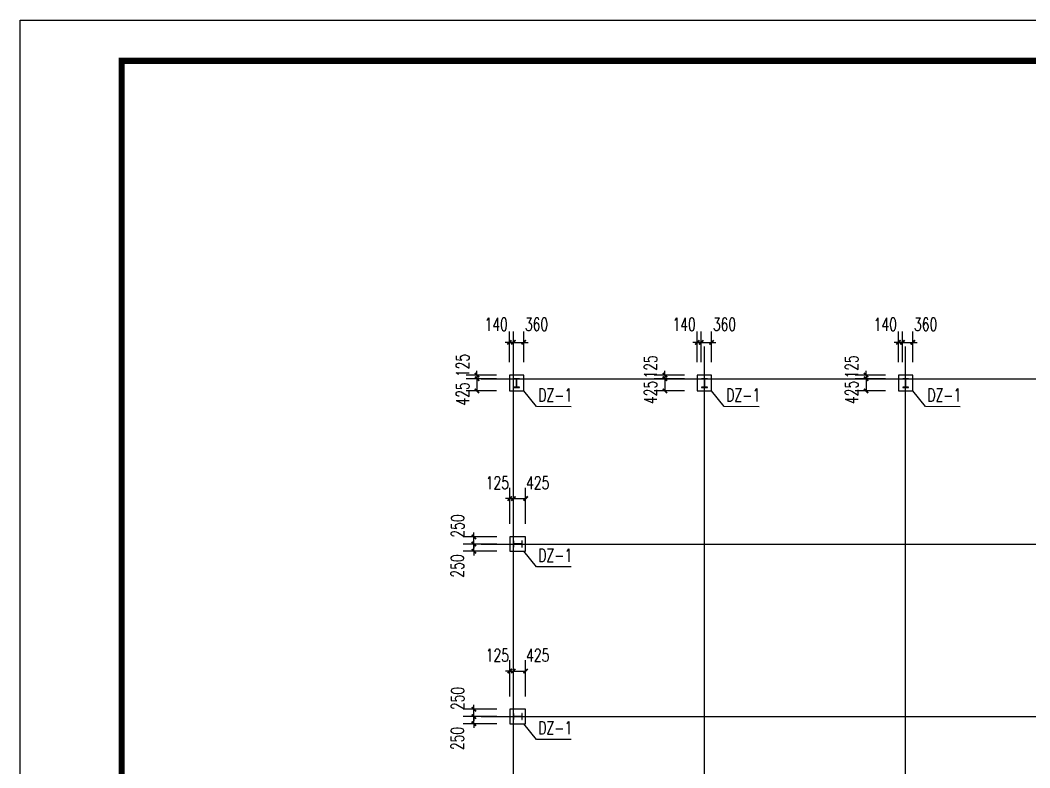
# Model space of a CAD drawing. Extents: x 180850 to 1400258, y 48356 to 327067.
# Drawn here: x 306909 to 342045, y 106350 to 132356 of the extents above; entities that cross this region are included whole.
import ezdxf

# ---------------------------------------------------------------- set-up
doc = ezdxf.new("R2010")
doc.units = 0
doc.header["$LTSCALE"] = 1000
for name, color, linetype in [('AXIS', 3, 'Continuous'), ('DOTE', 1, 'Continuous'), ('GZ', 50, 'Continuous'), ('PUB_TITLE', 4, 'Continuous'), ('YCX', 90, 'Continuous'), ('承台', 2, 'Continuous')]:
    doc.layers.add(name, color=color, linetype=linetype)
doc.styles.add('_TCH_DIM_T3', font='SIMPLEX', dxfattribs={"width": 0.705882, "bigfont": 'GBCBIG'})
doc.dimstyles.new('TCH_150_1', dxfattribs={"dimtxt": 446.25, "dimasz": 150, "dimexe": 375, "dimexo": 450, "dimgap": 189.375, "dimtad": 1, "dimdec": 0, "dimzin": 0, "dimdsep": 46, "dimtxsty": '_TCH_DIM_T3', "dimblk": 'ARCHTICK', "dimcen": 0.09, "dimclrd": 256, "dimclre": 256, "dimclrt": 7, "dimazin": 2, "dimtfac": 1, "dimtdec": 0, "dimtix": 1, "dimtmove": 2, "dimatfit": 3, "dimfxl": 1, "dimtolj": 1, "dimtzin": 0, "dimarcsym": 0})

# ---------------------------------------------------------------- blocks, each defined once
blk = doc.blocks.new('A$C33B20A31')
at = {"layer": 'GZ'}
for points in [[(10, 35200), (210, 35200), (210, 35210), (117, 35210), (113, 35215), (113, 35485), (117, 35490), (210, 35490), (210, 35500), (10, 35500), (10, 35490), (103, 35490), (107, 35486), (107, 35215), (103, 35210), (10, 35210), (10, 35200)], [(6550, 35200), (6750, 35200), (6750, 35210), (6657, 35210), (6653, 35215), (6653, 35485), (6657, 35490), (6750, 35490), (6750, 35500), (6550, 35500), (6550, 35490), (6643, 35490), (6647, 35486), (6647, 35215), (6643, 35210), (6550, 35210), (6550, 35200)], [(13550, 35200), (13750, 35200), (13750, 35210), (13657, 35210), (13653, 35215), (13653, 35485), (13657, 35490), (13750, 35490), (13750, 35500), (13550, 35500), (13550, 35490), (13643, 35490), (13647, 35486), (13647, 35215), (13643, 35210), (13550, 35210), (13550, 35200)], [(0, 29860), (0, 29640), (10, 29640), (10, 29743), (15, 29747), (285, 29747), (290, 29743), (290, 29640), (300, 29640), (300, 29860), (290, 29860), (290, 29757), (286, 29753), (15, 29753), (10, 29757), (10, 29860), (0, 29860)], [(0, 23860), (0, 23640), (10, 23640), (10, 23743), (15, 23747), (285, 23747), (290, 23743), (290, 23640), (300, 23640), (300, 23860), (290, 23860), (290, 23757), (286, 23753), (15, 23753), (10, 23757), (10, 23860), (0, 23860)]]:
    blk.add_lwpolyline(points, close=True, dxfattribs=at)
blk = doc.blocks.new('_ArchTick')
at = {"color": 0, "linetype": 'ByBlock', "const_width": 0.4}
blk.add_lwpolyline([(-0.5, -0.5), (0.5, 0.5)], dxfattribs=at)
blk = doc.blocks.new('*D1165')
at = {"layer": 'AXIS', "linetype": 'ByBlock', "lineweight": -2, "transparency": 16777216}
for p, q in [((323932, 120460), (323932, 121525)), ((324072, 120460), (324072, 121525)), ((323932, 121150), (323782, 121150)), ((323932, 121150), (324072, 121150)), ((324072, 121150), (324222, 121150))]:
    blk.add_line(p, q, dxfattribs=at)
at = {"layer": 'Defpoints', "color": 0, "linetype": 'ByBlock', "transparency": 16777216}
for p in [(324072, 121150), (323932, 120010), (324072, 120010)]:
    blk.add_point(p, dxfattribs=at)
at = {"layer": 'AXIS', "linetype": 'ByBlock', "lineweight": -2, "transparency": 16777216, "xscale": 150, "yscale": 150, "zscale": 150}
blk.add_blockref('_ArchTick', (323932, 121150), dxfattribs=at)
at = {"layer": 'AXIS', "linetype": 'ByBlock', "lineweight": -2, "transparency": 16777216, "xscale": 150, "yscale": 150, "zscale": 150, "rotation": 180}
blk.add_blockref('_ArchTick', (324072, 121150), dxfattribs=at)
at = {"layer": 'AXIS', "color": 7, "linetype": 'ByBlock', "transparency": 16777216, "insert": (323474, 121776), "char_height": 446.2, "attachment_point": 5, "style": '_TCH_DIM_T3'}
blk.add_mtext('\\A1;140', dxfattribs=at)
blk = doc.blocks.new('*D1166')
at = {"layer": 'AXIS', "linetype": 'ByBlock', "lineweight": -2, "transparency": 16777216}
for p, q in [((323482, 119885), (322431, 119885)), ((322806, 119885), (322806, 119460)), ((323482, 119460), (322431, 119460))]:
    blk.add_line(p, q, dxfattribs=at)
at = {"layer": 'Defpoints', "color": 0, "linetype": 'ByBlock', "transparency": 16777216}
for p in [(323932, 119885), (322806, 119460), (323932, 119460)]:
    blk.add_point(p, dxfattribs=at)
at = {"layer": 'AXIS', "linetype": 'ByBlock', "lineweight": -2, "transparency": 16777216, "xscale": 150, "yscale": 150, "zscale": 150}
for p, rotation in [((322806, 119885), 90), ((322806, 119460), 270)]:
    blk.add_blockref('_ArchTick', p, dxfattribs=dict(at, rotation=rotation))
at = {"layer": 'AXIS', "color": 7, "linetype": 'ByBlock', "transparency": 16777216, "insert": (322306, 119358), "char_height": 446.2, "attachment_point": 5, "rotation": 90, "style": '_TCH_DIM_T3'}
blk.add_mtext('\\A1;425', dxfattribs=at)
blk = doc.blocks.new('*D1167')
at = {"layer": 'AXIS', "linetype": 'ByBlock', "lineweight": -2, "transparency": 16777216}
for p, q in [((323482, 120010), (322431, 120010)), ((323482, 119885), (322431, 119885)), ((322806, 120010), (322806, 120160)), ((322806, 120010), (322806, 119885)), ((322806, 119885), (322806, 119735))]:
    blk.add_line(p, q, dxfattribs=at)
at = {"layer": 'Defpoints', "color": 0, "linetype": 'ByBlock', "transparency": 16777216}
for p in [(322806, 119885), (323932, 120010), (323932, 119885)]:
    blk.add_point(p, dxfattribs=at)
at = {"layer": 'AXIS', "linetype": 'ByBlock', "lineweight": -2, "transparency": 16777216, "xscale": 150, "yscale": 150, "zscale": 150}
for p, rotation in [((322806, 120010), 270), ((322806, 119885), 90)]:
    blk.add_blockref('_ArchTick', p, dxfattribs=dict(at, rotation=rotation))
at = {"layer": 'AXIS', "color": 7, "linetype": 'ByBlock', "transparency": 16777216, "insert": (322306, 120346), "char_height": 446.2, "attachment_point": 5, "rotation": 90, "style": '_TCH_DIM_T3'}
blk.add_mtext('\\A1;125', dxfattribs=at)
blk = doc.blocks.new('*D1168')
at = {"layer": 'AXIS', "linetype": 'ByBlock', "lineweight": -2, "transparency": 16777216}
for p, q in [((324072, 120460), (324072, 121525)), ((324432, 120455), (324432, 121525)), ((324072, 121150), (323922, 121150)), ((324072, 121150), (324432, 121150)), ((324432, 121150), (324582, 121150))]:
    blk.add_line(p, q, dxfattribs=at)
at = {"layer": 'Defpoints', "color": 0, "linetype": 'ByBlock', "transparency": 16777216}
for p in [(324432, 121150), (324072, 120010), (324432, 120005)]:
    blk.add_point(p, dxfattribs=at)
at = {"layer": 'AXIS', "linetype": 'ByBlock', "lineweight": -2, "transparency": 16777216, "xscale": 150, "yscale": 150, "zscale": 150}
blk.add_blockref('_ArchTick', (324072, 121150), dxfattribs=at)
at = {"layer": 'AXIS', "linetype": 'ByBlock', "lineweight": -2, "transparency": 16777216, "xscale": 150, "yscale": 150, "zscale": 150, "rotation": 180}
blk.add_blockref('_ArchTick', (324432, 121150), dxfattribs=at)
at = {"layer": 'AXIS', "color": 7, "linetype": 'ByBlock', "transparency": 16777216, "insert": (324879, 121776), "char_height": 446.2, "attachment_point": 5, "style": '_TCH_DIM_T3'}
blk.add_mtext('\\A1;360', dxfattribs=at)
blk = doc.blocks.new('*D1153')
at = {"layer": 'AXIS', "linetype": 'ByBlock', "lineweight": -2, "transparency": 16777216}
for p, q in [((323947, 114835), (323947, 116091)), ((324072, 114835), (324072, 116091)), ((323947, 115716), (323797, 115716)), ((323947, 115716), (324072, 115716)), ((324072, 115716), (324222, 115716))]:
    blk.add_line(p, q, dxfattribs=at)
at = {"layer": 'Defpoints', "color": 0, "linetype": 'ByBlock', "transparency": 16777216}
for p in [(324072, 115716), (323947, 114385), (324072, 114385)]:
    blk.add_point(p, dxfattribs=at)
at = {"layer": 'AXIS', "linetype": 'ByBlock', "lineweight": -2, "transparency": 16777216, "xscale": 150, "yscale": 150, "zscale": 150}
blk.add_blockref('_ArchTick', (323947, 115716), dxfattribs=at)
at = {"layer": 'AXIS', "linetype": 'ByBlock', "lineweight": -2, "transparency": 16777216, "xscale": 150, "yscale": 150, "zscale": 150, "rotation": 180}
blk.add_blockref('_ArchTick', (324072, 115716), dxfattribs=at)
at = {"layer": 'AXIS', "color": 7, "linetype": 'ByBlock', "transparency": 16777216, "insert": (323514, 116266), "char_height": 446.2, "attachment_point": 5, "style": '_TCH_DIM_T3'}
blk.add_mtext('\\A1;125', dxfattribs=at)
blk = doc.blocks.new('*D1154')
at = {"layer": 'AXIS', "linetype": 'ByBlock', "lineweight": -2, "transparency": 16777216}
for p, q in [((323497, 114385), (322323, 114385)), ((322698, 114385), (322698, 114535)), ((322698, 114135), (322698, 114385)), ((323497, 114135), (322323, 114135)), ((322698, 114135), (322698, 113985))]:
    blk.add_line(p, q, dxfattribs=at)
at = {"layer": 'Defpoints', "color": 0, "linetype": 'ByBlock', "transparency": 16777216}
for p in [(322698, 114385), (323947, 114385), (323947, 114135)]:
    blk.add_point(p, dxfattribs=at)
at = {"layer": 'AXIS', "linetype": 'ByBlock', "lineweight": -2, "transparency": 16777216, "xscale": 150, "yscale": 150, "zscale": 150}
for p, rotation in [((322698, 114385), 270), ((322698, 114135), 90)]:
    blk.add_blockref('_ArchTick', p, dxfattribs=dict(at, rotation=rotation))
at = {"layer": 'AXIS', "color": 7, "linetype": 'ByBlock', "transparency": 16777216, "insert": (322134, 114761), "char_height": 446.2, "attachment_point": 5, "rotation": 90, "style": '_TCH_DIM_T3'}
blk.add_mtext('\\A1;250', dxfattribs=at)
blk = doc.blocks.new('*D1155')
at = {"layer": 'AXIS', "linetype": 'ByBlock', "lineweight": -2, "transparency": 16777216}
for p, q in [((322698, 114135), (322698, 114285)), ((323497, 114135), (322323, 114135)), ((323497, 113885), (322323, 113885)), ((322698, 113885), (322698, 114135)), ((322698, 113885), (322698, 113735))]:
    blk.add_line(p, q, dxfattribs=at)
at = {"layer": 'Defpoints', "color": 0, "linetype": 'ByBlock', "transparency": 16777216}
for p in [(322698, 114135), (323947, 114135), (323947, 113885)]:
    blk.add_point(p, dxfattribs=at)
at = {"layer": 'AXIS', "linetype": 'ByBlock', "lineweight": -2, "transparency": 16777216, "xscale": 150, "yscale": 150, "zscale": 150}
for p, rotation in [((322698, 114135), 270), ((322698, 113885), 90)]:
    blk.add_blockref('_ArchTick', p, dxfattribs=dict(at, rotation=rotation))
at = {"layer": 'AXIS', "color": 7, "linetype": 'ByBlock', "transparency": 16777216, "insert": (322122, 113370), "char_height": 446.2, "attachment_point": 5, "rotation": 90, "style": '_TCH_DIM_T3'}
blk.add_mtext('\\A1;250', dxfattribs=at)
blk = doc.blocks.new('*D1156')
at = {"layer": 'AXIS', "linetype": 'ByBlock', "lineweight": -2, "transparency": 16777216}
for p, q in [((324072, 114835), (324072, 116091)), ((324497, 114835), (324497, 116091)), ((324072, 115716), (324497, 115716))]:
    blk.add_line(p, q, dxfattribs=at)
at = {"layer": 'Defpoints', "color": 0, "linetype": 'ByBlock', "transparency": 16777216}
for p in [(324497, 115716), (324072, 114385), (324497, 114385)]:
    blk.add_point(p, dxfattribs=at)
at = {"layer": 'AXIS', "linetype": 'ByBlock', "lineweight": -2, "transparency": 16777216, "xscale": 150, "yscale": 150, "zscale": 150, "rotation": 180}
blk.add_blockref('_ArchTick', (324072, 115716), dxfattribs=at)
at = {"layer": 'AXIS', "linetype": 'ByBlock', "lineweight": -2, "transparency": 16777216, "xscale": 150, "yscale": 150, "zscale": 150}
blk.add_blockref('_ArchTick', (324497, 115716), dxfattribs=at)
at = {"layer": 'AXIS', "color": 7, "linetype": 'ByBlock', "transparency": 16777216, "insert": (324919, 116266), "char_height": 446.2, "attachment_point": 5, "style": '_TCH_DIM_T3'}
blk.add_mtext('\\A1;425', dxfattribs=at)
blk = doc.blocks.new('*D1171')
at = {"layer": 'AXIS', "linetype": 'ByBlock', "lineweight": -2, "transparency": 16777216}
for p, q in [((330472, 120460), (330472, 121525)), ((330612, 120460), (330612, 121525)), ((330472, 121150), (330322, 121150)), ((330472, 121150), (330612, 121150)), ((330612, 121150), (330762, 121150))]:
    blk.add_line(p, q, dxfattribs=at)
at = {"layer": 'Defpoints', "color": 0, "linetype": 'ByBlock', "transparency": 16777216}
for p in [(330612, 121150), (330472, 120010), (330612, 120010)]:
    blk.add_point(p, dxfattribs=at)
at = {"layer": 'AXIS', "linetype": 'ByBlock', "lineweight": -2, "transparency": 16777216, "xscale": 150, "yscale": 150, "zscale": 150}
blk.add_blockref('_ArchTick', (330472, 121150), dxfattribs=at)
at = {"layer": 'AXIS', "linetype": 'ByBlock', "lineweight": -2, "transparency": 16777216, "xscale": 150, "yscale": 150, "zscale": 150, "rotation": 180}
blk.add_blockref('_ArchTick', (330612, 121150), dxfattribs=at)
at = {"layer": 'AXIS', "color": 7, "linetype": 'ByBlock', "transparency": 16777216, "insert": (330014, 121776), "char_height": 446.2, "attachment_point": 5, "style": '_TCH_DIM_T3'}
blk.add_mtext('\\A1;140', dxfattribs=at)
blk = doc.blocks.new('*D1172')
at = {"layer": 'AXIS', "linetype": 'ByBlock', "lineweight": -2, "transparency": 16777216}
for p, q in [((330022, 119885), (328971, 119885)), ((329346, 119885), (329346, 119460)), ((330022, 119460), (328971, 119460))]:
    blk.add_line(p, q, dxfattribs=at)
at = {"layer": 'Defpoints', "color": 0, "linetype": 'ByBlock', "transparency": 16777216}
for p in [(330472, 119885), (329346, 119460), (330472, 119460)]:
    blk.add_point(p, dxfattribs=at)
at = {"layer": 'AXIS', "linetype": 'ByBlock', "lineweight": -2, "transparency": 16777216, "xscale": 150, "yscale": 150, "zscale": 150}
for p, rotation in [((329346, 119885), 90), ((329346, 119460), 270)]:
    blk.add_blockref('_ArchTick', p, dxfattribs=dict(at, rotation=rotation))
at = {"layer": 'AXIS', "color": 7, "linetype": 'ByBlock', "transparency": 16777216, "insert": (328846, 119408), "char_height": 446.2, "attachment_point": 5, "rotation": 90, "style": '_TCH_DIM_T3'}
blk.add_mtext('\\A1;425', dxfattribs=at)
blk = doc.blocks.new('*D1173')
at = {"layer": 'AXIS', "linetype": 'ByBlock', "lineweight": -2, "transparency": 16777216}
for p, q in [((330022, 120010), (328971, 120010)), ((330022, 119885), (328971, 119885)), ((329346, 120010), (329346, 120160)), ((329346, 120010), (329346, 119885)), ((329346, 119885), (329346, 119735))]:
    blk.add_line(p, q, dxfattribs=at)
at = {"layer": 'Defpoints', "color": 0, "linetype": 'ByBlock', "transparency": 16777216}
for p in [(329346, 119885), (330472, 120010), (330472, 119885)]:
    blk.add_point(p, dxfattribs=at)
at = {"layer": 'AXIS', "linetype": 'ByBlock', "lineweight": -2, "transparency": 16777216, "xscale": 150, "yscale": 150, "zscale": 150}
for p, rotation in [((329346, 120010), 270), ((329346, 119885), 90)]:
    blk.add_blockref('_ArchTick', p, dxfattribs=dict(at, rotation=rotation))
at = {"layer": 'AXIS', "color": 7, "linetype": 'ByBlock', "transparency": 16777216, "insert": (328846, 120296), "char_height": 446.2, "attachment_point": 5, "rotation": 90, "style": '_TCH_DIM_T3'}
blk.add_mtext('\\A1;125', dxfattribs=at)
blk = doc.blocks.new('*D1174')
at = {"layer": 'AXIS', "linetype": 'ByBlock', "lineweight": -2, "transparency": 16777216}
for p, q in [((330612, 120460), (330612, 121525)), ((330972, 120455), (330972, 121525)), ((330612, 121150), (330462, 121150)), ((330612, 121150), (330972, 121150)), ((330972, 121150), (331122, 121150))]:
    blk.add_line(p, q, dxfattribs=at)
at = {"layer": 'Defpoints', "color": 0, "linetype": 'ByBlock', "transparency": 16777216}
for p in [(330972, 121150), (330612, 120010), (330972, 120005)]:
    blk.add_point(p, dxfattribs=at)
at = {"layer": 'AXIS', "linetype": 'ByBlock', "lineweight": -2, "transparency": 16777216, "xscale": 150, "yscale": 150, "zscale": 150}
blk.add_blockref('_ArchTick', (330612, 121150), dxfattribs=at)
at = {"layer": 'AXIS', "linetype": 'ByBlock', "lineweight": -2, "transparency": 16777216, "xscale": 150, "yscale": 150, "zscale": 150, "rotation": 180}
blk.add_blockref('_ArchTick', (330972, 121150), dxfattribs=at)
at = {"layer": 'AXIS', "color": 7, "linetype": 'ByBlock', "transparency": 16777216, "insert": (331419, 121776), "char_height": 446.2, "attachment_point": 5, "style": '_TCH_DIM_T3'}
blk.add_mtext('\\A1;360', dxfattribs=at)
blk = doc.blocks.new('*D1243')
at = {"layer": 'AXIS', "linetype": 'ByBlock', "lineweight": -2, "transparency": 16777216}
for p, q in [((323947, 108835), (323947, 110091)), ((324072, 108835), (324072, 110091)), ((323947, 109716), (323797, 109716)), ((323947, 109716), (324072, 109716)), ((324072, 109716), (324222, 109716))]:
    blk.add_line(p, q, dxfattribs=at)
at = {"layer": 'Defpoints', "color": 0, "linetype": 'ByBlock', "transparency": 16777216}
for p in [(324072, 109716), (323947, 108385), (324072, 108385)]:
    blk.add_point(p, dxfattribs=at)
at = {"layer": 'AXIS', "linetype": 'ByBlock', "lineweight": -2, "transparency": 16777216, "xscale": 150, "yscale": 150, "zscale": 150}
blk.add_blockref('_ArchTick', (323947, 109716), dxfattribs=at)
at = {"layer": 'AXIS', "linetype": 'ByBlock', "lineweight": -2, "transparency": 16777216, "xscale": 150, "yscale": 150, "zscale": 150, "rotation": 180}
blk.add_blockref('_ArchTick', (324072, 109716), dxfattribs=at)
at = {"layer": 'AXIS', "color": 7, "linetype": 'ByBlock', "transparency": 16777216, "insert": (323514, 110266), "char_height": 446.2, "attachment_point": 5, "style": '_TCH_DIM_T3'}
blk.add_mtext('\\A1;125', dxfattribs=at)
blk = doc.blocks.new('*D1244')
at = {"layer": 'AXIS', "linetype": 'ByBlock', "lineweight": -2, "transparency": 16777216}
for p, q in [((323497, 108385), (322323, 108385)), ((322698, 108385), (322698, 108535)), ((322698, 108135), (322698, 108385)), ((323497, 108135), (322323, 108135)), ((322698, 108135), (322698, 107985))]:
    blk.add_line(p, q, dxfattribs=at)
at = {"layer": 'Defpoints', "color": 0, "linetype": 'ByBlock', "transparency": 16777216}
for p in [(322698, 108385), (323947, 108385), (323947, 108135)]:
    blk.add_point(p, dxfattribs=at)
at = {"layer": 'AXIS', "linetype": 'ByBlock', "lineweight": -2, "transparency": 16777216, "xscale": 150, "yscale": 150, "zscale": 150}
for p, rotation in [((322698, 108385), 270), ((322698, 108135), 90)]:
    blk.add_blockref('_ArchTick', p, dxfattribs=dict(at, rotation=rotation))
at = {"layer": 'AXIS', "color": 7, "linetype": 'ByBlock', "transparency": 16777216, "insert": (322134, 108761), "char_height": 446.2, "attachment_point": 5, "rotation": 90, "style": '_TCH_DIM_T3'}
blk.add_mtext('\\A1;250', dxfattribs=at)
blk = doc.blocks.new('*D1245')
at = {"layer": 'AXIS', "linetype": 'ByBlock', "lineweight": -2, "transparency": 16777216}
for p, q in [((322698, 108135), (322698, 108285)), ((323497, 108135), (322323, 108135)), ((323497, 107885), (322323, 107885)), ((322698, 107885), (322698, 108135)), ((322698, 107885), (322698, 107735))]:
    blk.add_line(p, q, dxfattribs=at)
at = {"layer": 'Defpoints', "color": 0, "linetype": 'ByBlock', "transparency": 16777216}
for p in [(322698, 108135), (323947, 108135), (323947, 107885)]:
    blk.add_point(p, dxfattribs=at)
at = {"layer": 'AXIS', "linetype": 'ByBlock', "lineweight": -2, "transparency": 16777216, "xscale": 150, "yscale": 150, "zscale": 150}
for p, rotation in [((322698, 108135), 270), ((322698, 107885), 90)]:
    blk.add_blockref('_ArchTick', p, dxfattribs=dict(at, rotation=rotation))
at = {"layer": 'AXIS', "color": 7, "linetype": 'ByBlock', "transparency": 16777216, "insert": (322122, 107370), "char_height": 446.2, "attachment_point": 5, "rotation": 90, "style": '_TCH_DIM_T3'}
blk.add_mtext('\\A1;250', dxfattribs=at)
blk = doc.blocks.new('*D1246')
at = {"layer": 'AXIS', "linetype": 'ByBlock', "lineweight": -2, "transparency": 16777216}
for p, q in [((324072, 108835), (324072, 110091)), ((324497, 108835), (324497, 110091)), ((324072, 109716), (324497, 109716))]:
    blk.add_line(p, q, dxfattribs=at)
at = {"layer": 'Defpoints', "color": 0, "linetype": 'ByBlock', "transparency": 16777216}
for p in [(324497, 109716), (324072, 108385), (324497, 108385)]:
    blk.add_point(p, dxfattribs=at)
at = {"layer": 'AXIS', "linetype": 'ByBlock', "lineweight": -2, "transparency": 16777216, "xscale": 150, "yscale": 150, "zscale": 150, "rotation": 180}
blk.add_blockref('_ArchTick', (324072, 109716), dxfattribs=at)
at = {"layer": 'AXIS', "linetype": 'ByBlock', "lineweight": -2, "transparency": 16777216, "xscale": 150, "yscale": 150, "zscale": 150}
blk.add_blockref('_ArchTick', (324497, 109716), dxfattribs=at)
at = {"layer": 'AXIS', "color": 7, "linetype": 'ByBlock', "transparency": 16777216, "insert": (324919, 110266), "char_height": 446.2, "attachment_point": 5, "style": '_TCH_DIM_T3'}
blk.add_mtext('\\A1;425', dxfattribs=at)
blk = doc.blocks.new('*D1267')
at = {"layer": 'AXIS', "linetype": 'ByBlock', "lineweight": -2, "transparency": 16777216}
for p, q in [((337472, 120460), (337472, 121525)), ((337612, 120460), (337612, 121525)), ((337472, 121150), (337322, 121150)), ((337472, 121150), (337612, 121150)), ((337612, 121150), (337762, 121150))]:
    blk.add_line(p, q, dxfattribs=at)
at = {"layer": 'Defpoints', "color": 0, "linetype": 'ByBlock', "transparency": 16777216}
for p in [(337612, 121150), (337472, 120010), (337612, 120010)]:
    blk.add_point(p, dxfattribs=at)
at = {"layer": 'AXIS', "linetype": 'ByBlock', "lineweight": -2, "transparency": 16777216, "xscale": 150, "yscale": 150, "zscale": 150}
blk.add_blockref('_ArchTick', (337472, 121150), dxfattribs=at)
at = {"layer": 'AXIS', "linetype": 'ByBlock', "lineweight": -2, "transparency": 16777216, "xscale": 150, "yscale": 150, "zscale": 150, "rotation": 180}
blk.add_blockref('_ArchTick', (337612, 121150), dxfattribs=at)
at = {"layer": 'AXIS', "color": 7, "linetype": 'ByBlock', "transparency": 16777216, "insert": (337014, 121776), "char_height": 446.2, "attachment_point": 5, "style": '_TCH_DIM_T3'}
blk.add_mtext('\\A1;140', dxfattribs=at)
blk = doc.blocks.new('*D1268')
at = {"layer": 'AXIS', "linetype": 'ByBlock', "lineweight": -2, "transparency": 16777216}
for p, q in [((337022, 119885), (335971, 119885)), ((336346, 119885), (336346, 119460)), ((337022, 119460), (335971, 119460))]:
    blk.add_line(p, q, dxfattribs=at)
at = {"layer": 'Defpoints', "color": 0, "linetype": 'ByBlock', "transparency": 16777216}
for p in [(337472, 119885), (336346, 119460), (337472, 119460)]:
    blk.add_point(p, dxfattribs=at)
at = {"layer": 'AXIS', "linetype": 'ByBlock', "lineweight": -2, "transparency": 16777216, "xscale": 150, "yscale": 150, "zscale": 150}
for p, rotation in [((336346, 119885), 90), ((336346, 119460), 270)]:
    blk.add_blockref('_ArchTick', p, dxfattribs=dict(at, rotation=rotation))
at = {"layer": 'AXIS', "color": 7, "linetype": 'ByBlock', "transparency": 16777216, "insert": (335846, 119408), "char_height": 446.2, "attachment_point": 5, "rotation": 90, "style": '_TCH_DIM_T3'}
blk.add_mtext('\\A1;425', dxfattribs=at)
blk = doc.blocks.new('*D1269')
at = {"layer": 'AXIS', "linetype": 'ByBlock', "lineweight": -2, "transparency": 16777216}
for p, q in [((337022, 120010), (335971, 120010)), ((337022, 119885), (335971, 119885)), ((336346, 120010), (336346, 120160)), ((336346, 120010), (336346, 119885)), ((336346, 119885), (336346, 119735))]:
    blk.add_line(p, q, dxfattribs=at)
at = {"layer": 'Defpoints', "color": 0, "linetype": 'ByBlock', "transparency": 16777216}
for p in [(336346, 119885), (337472, 120010), (337472, 119885)]:
    blk.add_point(p, dxfattribs=at)
at = {"layer": 'AXIS', "linetype": 'ByBlock', "lineweight": -2, "transparency": 16777216, "xscale": 150, "yscale": 150, "zscale": 150}
for p, rotation in [((336346, 120010), 270), ((336346, 119885), 90)]:
    blk.add_blockref('_ArchTick', p, dxfattribs=dict(at, rotation=rotation))
at = {"layer": 'AXIS', "color": 7, "linetype": 'ByBlock', "transparency": 16777216, "insert": (335846, 120296), "char_height": 446.2, "attachment_point": 5, "rotation": 90, "style": '_TCH_DIM_T3'}
blk.add_mtext('\\A1;125', dxfattribs=at)
blk = doc.blocks.new('*D1270')
at = {"layer": 'AXIS', "linetype": 'ByBlock', "lineweight": -2, "transparency": 16777216}
for p, q in [((337612, 120460), (337612, 121525)), ((337972, 120455), (337972, 121525)), ((337612, 121150), (337462, 121150)), ((337612, 121150), (337972, 121150)), ((337972, 121150), (338122, 121150))]:
    blk.add_line(p, q, dxfattribs=at)
at = {"layer": 'Defpoints', "color": 0, "linetype": 'ByBlock', "transparency": 16777216}
for p in [(337972, 121150), (337612, 120010), (337972, 120005)]:
    blk.add_point(p, dxfattribs=at)
at = {"layer": 'AXIS', "linetype": 'ByBlock', "lineweight": -2, "transparency": 16777216, "xscale": 150, "yscale": 150, "zscale": 150}
blk.add_blockref('_ArchTick', (337612, 121150), dxfattribs=at)
at = {"layer": 'AXIS', "linetype": 'ByBlock', "lineweight": -2, "transparency": 16777216, "xscale": 150, "yscale": 150, "zscale": 150, "rotation": 180}
blk.add_blockref('_ArchTick', (337972, 121150), dxfattribs=at)
at = {"layer": 'AXIS', "color": 7, "linetype": 'ByBlock', "transparency": 16777216, "insert": (338419, 121776), "char_height": 446.2, "attachment_point": 5, "style": '_TCH_DIM_T3'}
blk.add_mtext('\\A1;360', dxfattribs=at)

msp = doc.modelspace()

# ---------------------------------------------------------------- linework, layer by layer
at = {"layer": 'DOTE'}
for p, q in [((324072.19, 83259.96), (324072.19, 120959.96)), ((330722.19, 83259.96), (330722.19, 121009.96)), ((337722.19, 83259.96), (337722.19, 121009.96)), ((322947.19, 119884.96), (374822.19, 119884.96)), ((322947.19, 114134.96), (374822.19, 114134.96)), ((322947.19, 108134.96), (374822.19, 108134.96))]:
    msp.add_line(p, q, dxfattribs=at)
at = {"layer": 'PUB_TITLE'}
msp.add_lwpolyline([(306908.52, 132355.95), (425837.69, 132355.95), (425837.69, 48356.03), (306908.52, 48356.03)], close=True, dxfattribs=at)
at = {"layer": 'PUB_TITLE', "const_width": 212.12}
msp.add_lwpolyline([(310443.87, 49770.17), (310443.87, 130941.81), (424423.55, 130941.81), (424423.55, 49770.17)], close=True, dxfattribs=at)
at = {"layer": 'YCX'}
for p, q in [((324871.98, 118914.54), (324432.19, 119460.21)), ((331411.98, 118914.54), (330972.19, 119460.21)), ((338411.98, 118914.54), (337972.19, 119460.21)), ((326086.3, 118911.94), (324871.98, 118914.54)), ((332626.3, 118911.94), (331411.98, 118914.54)), ((339626.3, 118911.94), (338411.98, 118914.54)), ((324871.98, 113339.28), (324432.19, 113884.96)), ((326086.3, 113336.69), (324871.98, 113339.28)), ((324871.98, 107339.28), (324432.19, 107884.96)), ((326086.3, 107336.69), (324871.98, 107339.28))]:
    msp.add_line(p, q, dxfattribs=at)
at = {"layer": '承台', "color": 6}
for points in [[(323932.19, 119460.21), (324432.19, 119460.21), (324432.19, 120010.21), (323932.19, 120010.21)], [(330472.19, 119460.21), (330972.19, 119460.21), (330972.19, 120010.21), (330472.19, 120010.21)], [(337472.19, 119460.21), (337972.19, 119460.21), (337972.19, 120010.21), (337472.19, 120010.21)], [(323947.45, 114384.96), (323947.45, 113884.96), (324497.45, 113884.96), (324497.45, 114384.96)], [(323947.45, 108384.96), (323947.45, 107884.96), (324497.45, 107884.96), (324497.45, 108384.96)]]:
    msp.add_lwpolyline(points, close=True, dxfattribs=at)

# ---------------------------------------------------------------- block references
msp.add_blockref('A$C33B20A31', (324072.19, 84384.96))

# ---------------------------------------------------------------- texts
at = {"layer": 'YCX', "style": '_TCH_DIM_T3', "width": 0.705882}
for p in [(324937.76, 119089.95), (331477.76, 119089.95), (338477.76, 119089.95), (324937.76, 113514.69), (324937.76, 107514.69)]:
    msp.add_text('DZ-1', height=450, dxfattribs=at).set_placement(p)

# ---------------------------------------------------------------- dimensions: what is measured, and where the dimension line sits
at = {"layer": 'AXIS', "linetype": 'ByBlock'}
for base, p1, p2, picture, middle in [((324072.19, 121150.31), (323932.19, 120010.21), (324072.19, 120010.21), '*D1165', (323474.14, 121776.48)), ((324432.19, 121150.31), (324072.19, 120010.21), (324432.19, 120004.51), '*D1168', (324879.11, 121776.48)), ((330612.19, 121150.31), (330472.19, 120010.21), (330612.19, 120010.21), '*D1171', (330014.14, 121776.48)), ((330972.19, 121150.31), (330612.19, 120010.21), (330972.19, 120004.51), '*D1174', (331419.11, 121776.48)), ((337612.19, 121150.31), (337472.19, 120010.21), (337612.19, 120010.21), '*D1267', (337014.14, 121776.48)), ((337972.19, 121150.31), (337612.19, 120010.21), (337972.19, 120004.51), '*D1270', (338419.11, 121776.48)), ((324072.19, 115715.77), (323947.45, 114384.96), (324072.19, 114384.96), '*D1153', (323514.4, 116265.77)), ((324497.45, 115715.77), (324072.19, 114384.96), (324497.45, 114384.96), '*D1156', (324919.37, 116265.77)), ((324072.19, 109715.77), (323947.45, 108384.96), (324072.19, 108384.96), '*D1243', (323514.4, 110265.77)), ((324497.45, 109715.77), (324072.19, 108384.96), (324497.45, 108384.96), '*D1246', (324919.37, 110265.77))]:
    dim = msp.add_linear_dim(base=base, p1=p1, p2=p2, dimstyle='TCH_150_1', dxfattribs=at)
    dim.commit()
    dim.dimension.update_dxf_attribs({"geometry": picture, "text_midpoint": middle, "dimtype": 160})
for base, p1, p2, angle, picture, middle in [((322806.12, 119884.96), (323932.19, 120010.21), (323932.19, 119884.96), 90, '*D1167', (322306.12, 120346.34)), ((329346.12, 119884.96), (330472.19, 120010.21), (330472.19, 119884.96), 90, '*D1173', (328846.12, 120296.34)), ((336346.12, 119884.96), (337472.19, 120010.21), (337472.19, 119884.96), 90, '*D1269', (335846.12, 120296.34)), ((322806.12, 119460.21), (323932.19, 119884.96), (323932.19, 119460.21), 90, '*D1166', (322306.12, 119358.05)), ((329346.12, 119460.21), (330472.19, 119884.96), (330472.19, 119460.21), 90, '*D1172', (328846.12, 119408.05)), ((336346.12, 119460.21), (337472.19, 119884.96), (337472.19, 119460.21), 90, '*D1268', (335846.12, 119408.05)), ((322698.43, 114384.96), (323947.45, 114134.96), (323947.45, 114384.96), 270, '*D1154', (322134.37, 114761.15)), ((322698.43, 114134.96), (323947.45, 113884.96), (323947.45, 114134.96), 270, '*D1155', (322121.87, 113370.26)), ((322698.43, 108384.96), (323947.45, 108134.96), (323947.45, 108384.96), 270, '*D1244', (322134.37, 108761.15)), ((322698.43, 108134.96), (323947.45, 107884.96), (323947.45, 108134.96), 270, '*D1245', (322121.87, 107370.26))]:
    dim = msp.add_linear_dim(base=base, p1=p1, p2=p2, angle=angle, dimstyle='TCH_150_1', dxfattribs=at)
    dim.commit()
    dim.dimension.update_dxf_attribs({"geometry": picture, "text_midpoint": middle, "dimtype": 160})

doc.saveas('drawing.dxf')
